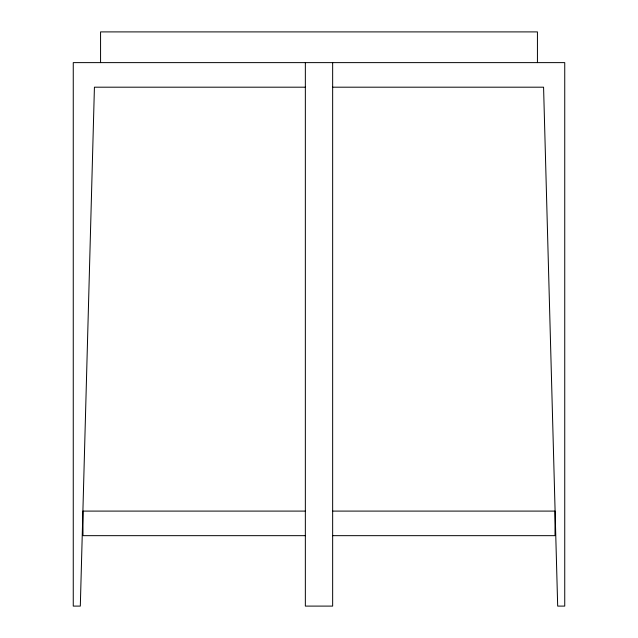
<?xml version="1.0" encoding="UTF-8"?>
<svg xmlns="http://www.w3.org/2000/svg" width="638" height="638" viewBox="0 0 638 638"><rect width="100%" height="100%" fill="white"/><g stroke="black" fill="none" stroke-linecap="round" stroke-linejoin="round"><path stroke-width="0.96" d="M305.347 87.191L94.424 87.191L80.316 606.1L73.258 606.1L73.258 62.62L564.742 62.62L564.742 606.1L557.684 606.1L543.576 87.191L332.653 87.191M305.45 511.094L82.98 511.094L82.98 535.665L305.45 535.665M332.55 511.094L555.02 511.094L555.02 535.665L332.55 535.665M537.435 62.62L537.435 31.9L100.565 31.9L100.565 62.62M332.653 62.62L332.653 606.1L305.347 606.1L305.347 62.62"/></g></svg>
